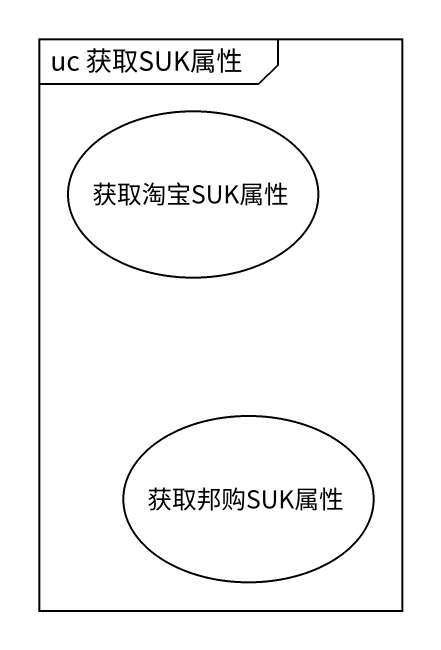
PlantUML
@startuml
mainframe uc 获取SUK属性
usecase 获取淘宝SUK属性
usecase 获取邦购SUK属性
@enduml
